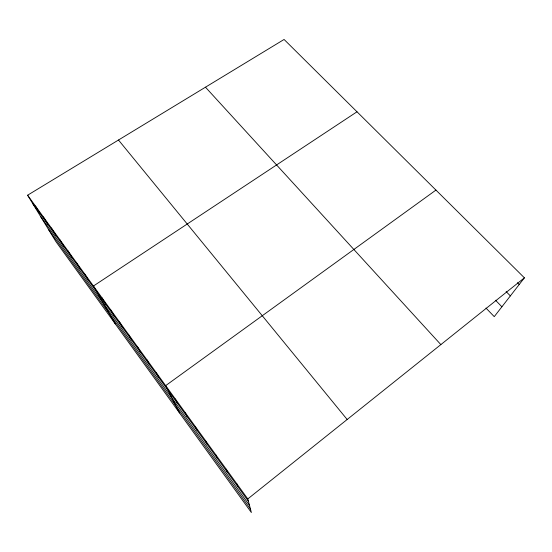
<?xml version="1.0" encoding="UTF-8"?>
<svg xmlns="http://www.w3.org/2000/svg" width="552" height="552" viewBox="0 0 552 552"><rect width="100%" height="100%" fill="white"/><g stroke="black" fill="none" stroke-linecap="round" stroke-linejoin="round"><path stroke-width="0.83" d="M27.6 195.208L247.8 498.925L251.381 512.539L55.835 241.493L27.6 195.208L284.087 39.461L524.4 277.828L494.247 316.648L485.981 308.071M247.8 498.925L524.4 277.828M435.942 190.088L165.662 385.634L179.51 412.917M357.006 111.787L93.433 286.012L115.264 323.872M517.41 282.727L519.204 284.522M506.129 291.608L510.365 295.9M495.523 300.247L501.906 306.795M205.475 87.195L440.862 344.607M118.494 140.015L347.167 419.499M32.437 203.143L248.428 501.306M40.689 216.674L249.483 505.321M48.631 229.687L250.484 509.123M35.404 205.972L40.123 213.748M43.325 216.895L47.92 224.512M51.364 227.983L55.835 235.435M59.526 239.244L63.859 246.516M67.806 250.663L72.008 257.763M76.217 262.269L80.275 269.183M84.76 274.047L88.672 280.768M101.982 297.797L105.591 304.124M110.662 309.769L114.112 315.896M119.474 321.926L122.765 327.833M128.423 334.27L131.548 339.963M137.51 346.808L140.47 352.273M146.749 359.545L149.523 364.775M156.126 372.483L158.721 377.471M175.343 398.992L177.551 403.464M185.189 412.572L187.19 416.774M195.194 426.372L196.988 430.298M205.365 440.399L206.945 444.036M215.708 454.662L217.06 458.001M226.223 469.172L227.341 472.201M236.918 483.918L237.795 486.629"/></g></svg>
